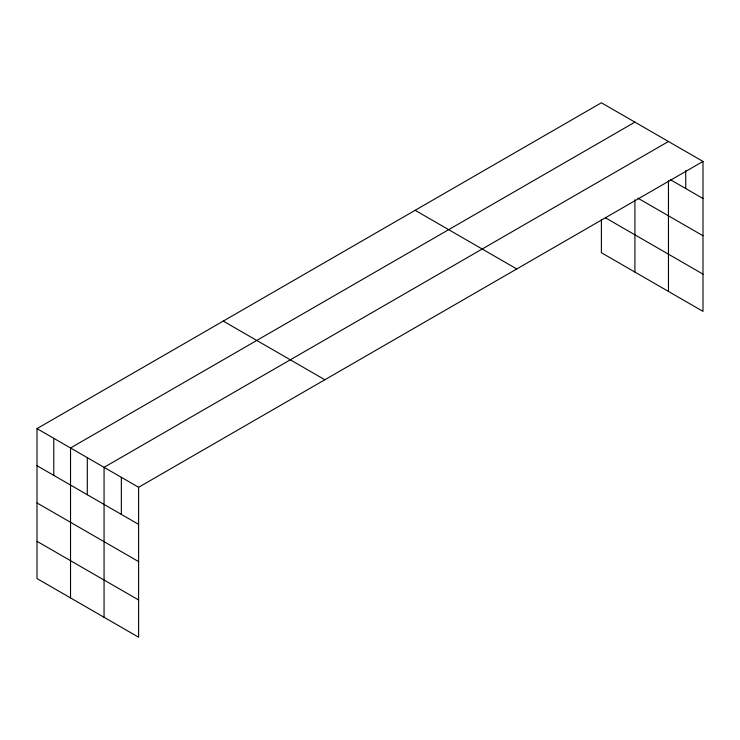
<?xml version="1.0" encoding="UTF-8"?>
<svg xmlns="http://www.w3.org/2000/svg" width="740" height="740" viewBox="0 0 740 740"><rect width="100%" height="100%" fill="white"/><g stroke="black" fill="none" stroke-linecap="round" stroke-linejoin="round"><path stroke-width="1.11" d="M703 161.44L138.611 487.281L138.611 637.223L37 578.56L37 428.617L601.389 102.777L703 161.44L703 311.383L601.389 252.719L601.389 219.854M668.451 180.754L668.451 291.43M634.92 122.137L70.531 447.978L70.531 597.92M668.451 141.488L104.062 467.338L104.062 617.28M670.375 179.672L703 198.514M637.88 198.163L703 235.755M605.329 217.745L703 274.133M415.14 210.299L516.751 268.971M223.249 321.086L324.86 379.759M37 428.617L138.611 487.281M37 465.691L138.611 524.355M37 502.941L138.611 561.605M37 541.319L138.611 599.983M685.73 170.561L685.73 188.543M634.92 199.837L634.92 272.07M121.342 477.309L121.342 514.383M87.302 457.662L87.302 494.736M53.77 438.302L53.77 475.376"/></g></svg>
